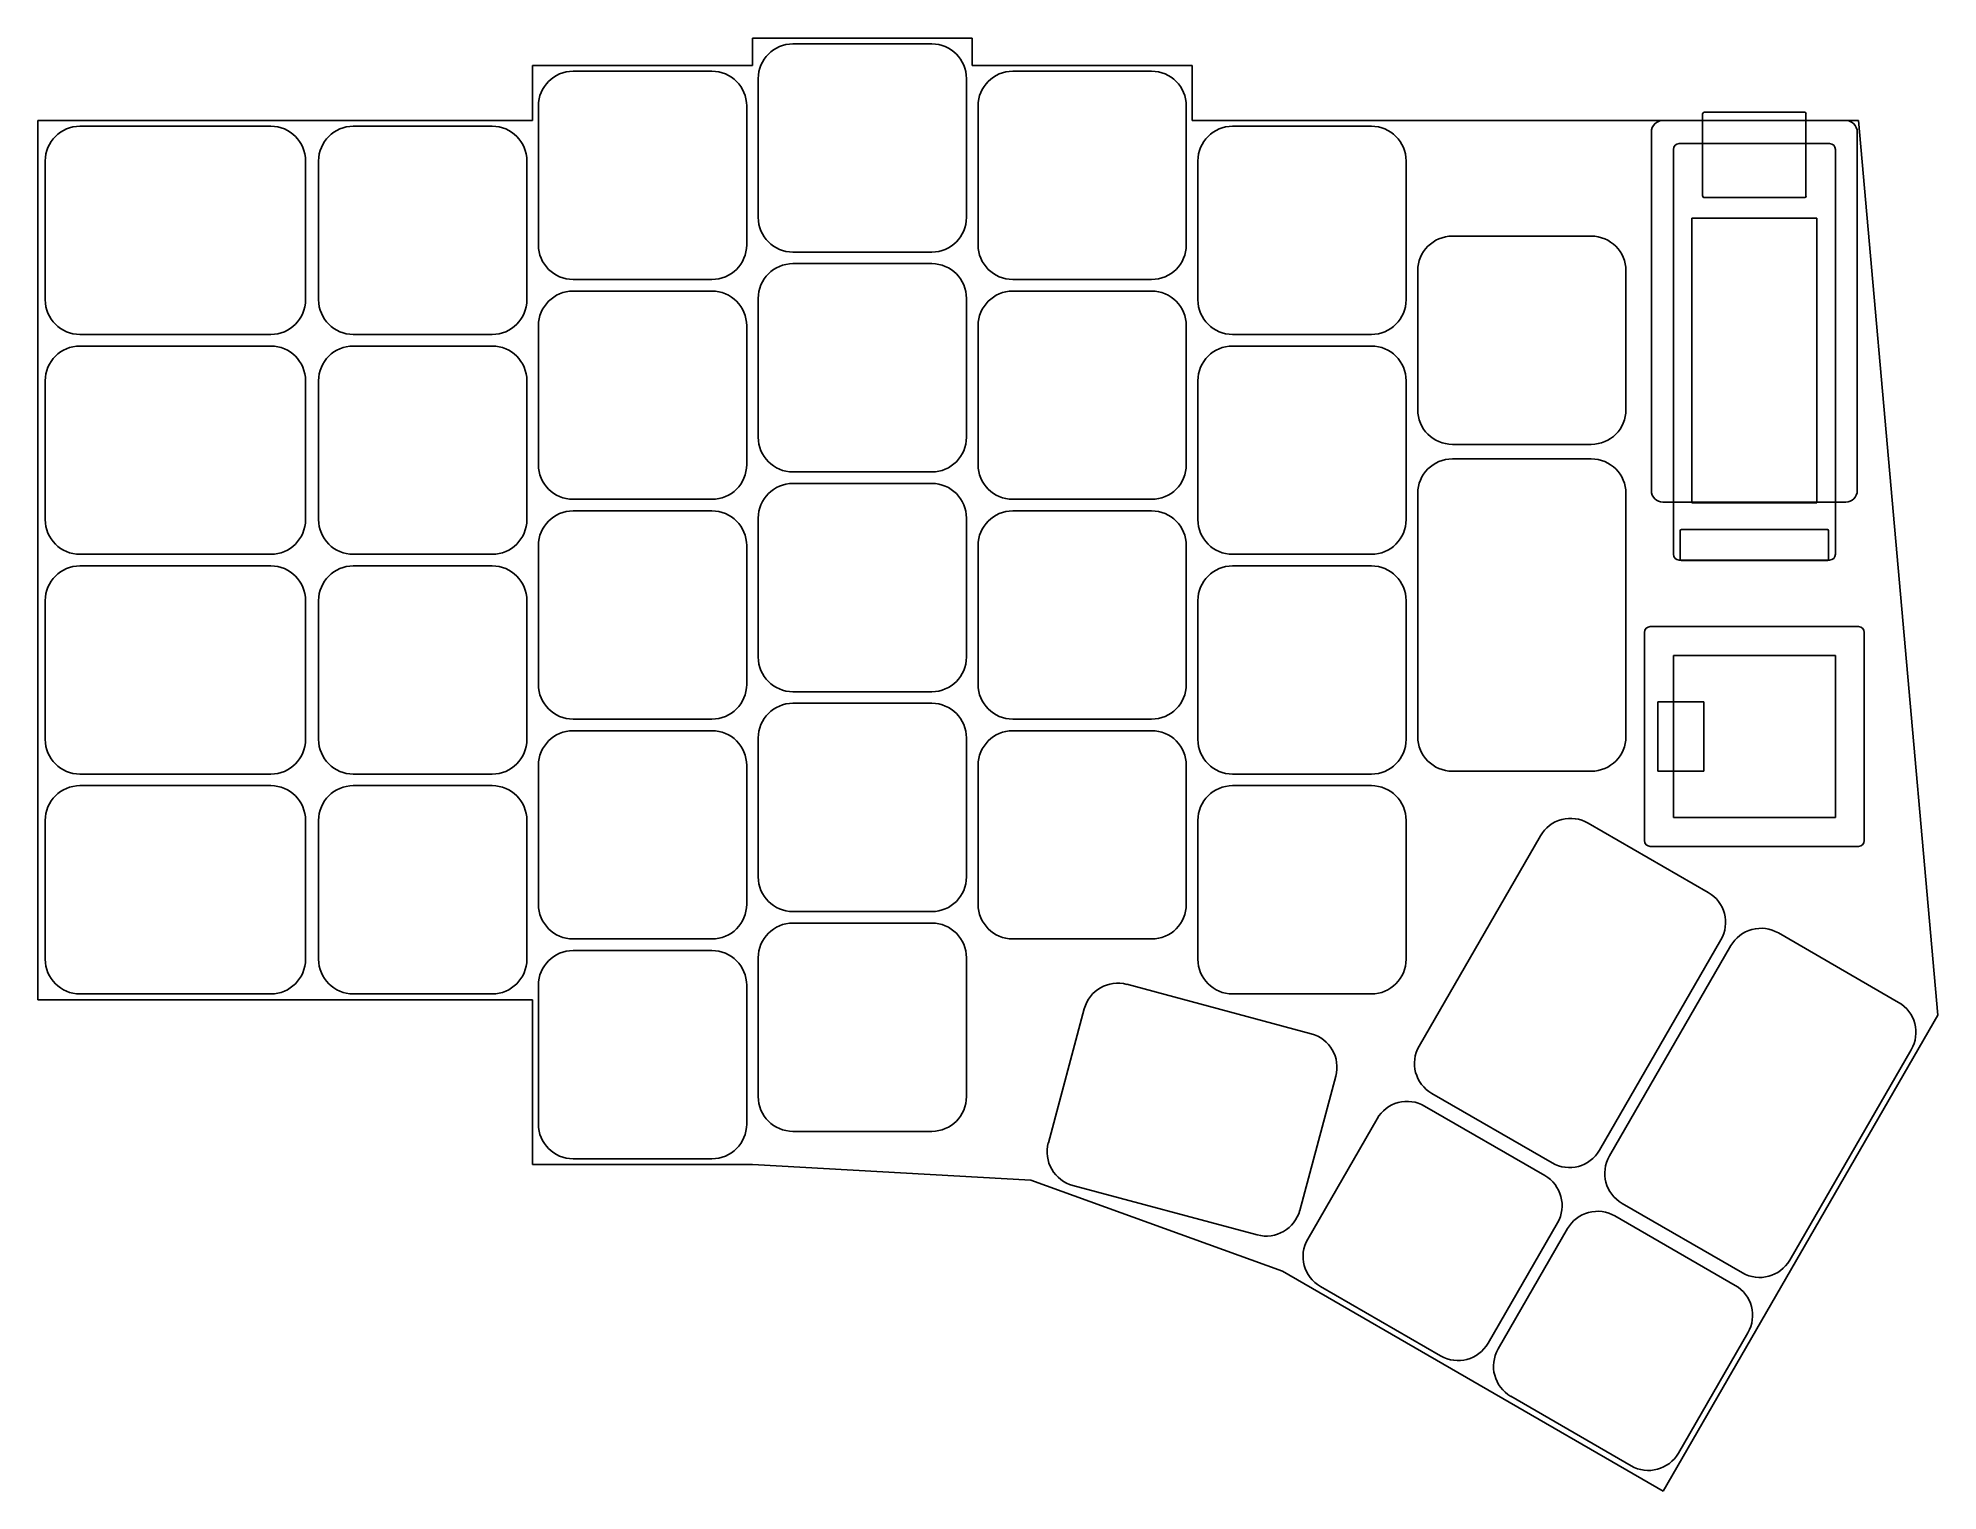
# Model space of a CAD drawing. Header units: millimetres. Extents: x 138 to 302, y -183 to -57.
import ezdxf

# ---------------------------------------------------------------- set-up
doc = ezdxf.new("R2010")
doc.units = ezdxf.units.MM

msp = doc.modelspace()

# ---------------------------------------------------------------- linework, layer by layer
at = {"linetype": 'CONTINUOUS'}
for p, q in [((218.88, -57.38), (199.88, -57.38)), ((199.88, -57.38), (199.88, -59.75)), ((218.88, -59.75), (218.88, -57.38)), ((215.38, -57.88), (203.38, -57.88)), ((199.88, -59.75), (180.88, -59.75)), ((180.88, -59.75), (180.88, -64.5)), ((196.38, -60.25), (184.38, -60.25)), ((237.88, -59.75), (218.88, -59.75)), ((234.38, -60.25), (222.38, -60.25)), ((237.88, -64.5), (237.88, -59.75)), ((200.38, -60.88), (200.38, -72.88)), ((218.38, -72.88), (218.38, -60.88)), ((181.38, -63.25), (181.38, -75.25)), ((199.38, -75.25), (199.38, -63.25)), ((219.38, -63.25), (219.38, -75.25)), ((237.38, -75.25), (237.38, -63.25)), ((282, -63.9), (282, -71.05)), ((290.85, -63.8), (282.11, -63.8)), ((290.94, -71.05), (290.94, -63.9)), ((138.12, -64.5), (180.88, -64.5)), ((138.12, -140.5), (138.12, -64.5)), ((158.25, -65), (141.75, -65)), ((177.38, -65), (165.38, -65)), ((237.88, -64.5), (295.48, -64.5)), ((253.38, -65), (241.38, -65)), ((277.58, -65.5), (277.58, -96.5)), ((295.37, -96.5), (295.37, -65.5)), ((295.48, -64.5), (302.35, -141.83)), ((279.48, -67), (279.48, -102)), ((292.98, -66.5), (279.98, -66.5)), ((293.48, -102), (293.48, -67)), ((138.75, -68), (138.75, -80)), ((161.25, -80), (161.25, -68)), ((162.38, -68), (162.38, -80)), ((180.38, -80), (180.38, -68)), ((238.38, -68), (238.38, -80)), ((256.38, -80), (256.38, -68)), ((282.11, -71.15), (290.85, -71.15)), ((291.88, -72.95), (281.07, -72.95)), ((281.07, -72.95), (281.07, -97.55)), ((291.88, -97.55), (291.88, -72.95)), ((272.38, -74.5), (260.38, -74.5)), ((203.38, -75.88), (215.38, -75.88)), ((215.38, -76.88), (203.38, -76.88)), ((184.38, -78.25), (196.38, -78.25)), ((222.38, -78.25), (234.38, -78.25)), ((257.38, -77.5), (257.38, -89.5)), ((275.38, -89.5), (275.38, -77.5)), ((196.38, -79.25), (184.38, -79.25)), ((200.38, -79.88), (200.38, -91.88)), ((218.38, -91.88), (218.38, -79.88)), ((234.38, -79.25), (222.38, -79.25)), ((141.75, -83), (158.25, -83)), ((165.38, -83), (177.38, -83)), ((181.38, -82.25), (181.38, -94.25)), ((199.38, -94.25), (199.38, -82.25)), ((219.38, -82.25), (219.38, -94.25)), ((237.38, -94.25), (237.38, -82.25)), ((241.38, -83), (253.38, -83)), ((158.25, -84), (141.75, -84)), ((177.38, -84), (165.38, -84)), ((253.38, -84), (241.38, -84)), ((138.75, -87), (138.75, -99)), ((161.25, -99), (161.25, -87)), ((162.38, -87), (162.38, -99)), ((180.38, -99), (180.38, -87)), ((238.38, -87), (238.38, -99)), ((256.38, -99), (256.38, -87)), ((260.38, -92.5), (272.38, -92.5)), ((203.38, -94.88), (215.38, -94.88)), ((272.38, -93.75), (260.38, -93.75)), ((215.38, -95.88), (203.38, -95.88)), ((257.38, -96.75), (257.38, -117.75)), ((275.38, -117.75), (275.38, -96.75)), ((184.38, -97.25), (196.38, -97.25)), ((196.38, -98.25), (184.38, -98.25)), ((222.38, -97.25), (234.38, -97.25)), ((234.38, -98.25), (222.38, -98.25)), ((278.58, -97.5), (294.37, -97.5)), ((281.07, -97.55), (291.88, -97.55)), ((200.38, -98.88), (200.38, -110.88)), ((218.38, -110.88), (218.38, -98.88)), ((280.06, -99.97), (280.06, -102.43)), ((292.79, -99.87), (280.17, -99.87)), ((292.88, -102.43), (292.88, -99.97)), ((181.38, -101.25), (181.38, -113.25)), ((199.38, -113.25), (199.38, -101.25)), ((219.38, -101.25), (219.38, -113.25)), ((237.38, -113.25), (237.38, -101.25)), ((141.75, -102), (158.25, -102)), ((158.25, -103), (141.75, -103)), ((165.38, -102), (177.38, -102)), ((177.38, -103), (165.38, -103)), ((241.38, -102), (253.38, -102)), ((253.38, -103), (241.38, -103)), ((279.98, -102.5), (292.98, -102.5)), ((280.17, -102.53), (292.79, -102.53)), ((138.75, -106), (138.75, -118)), ((161.25, -118), (161.25, -106)), ((162.38, -106), (162.38, -118)), ((180.38, -118), (180.38, -106)), ((238.38, -106), (238.38, -118)), ((256.38, -118), (256.38, -106)), ((295.48, -108.25), (277.48, -108.25)), ((276.98, -108.75), (276.98, -126.75)), ((295.98, -126.75), (295.98, -108.75)), ((293.48, -110.75), (279.48, -110.75)), ((279.48, -110.75), (279.48, -124.75)), ((293.48, -124.75), (293.48, -110.75)), ((203.38, -113.88), (215.38, -113.88)), ((215.38, -114.88), (203.38, -114.88)), ((282.12, -114.75), (278.12, -114.75)), ((278.12, -114.75), (278.12, -120.75)), ((282.12, -120.75), (282.12, -114.75)), ((184.38, -116.25), (196.38, -116.25)), ((222.38, -116.25), (234.38, -116.25)), ((196.38, -117.25), (184.38, -117.25)), ((200.38, -117.88), (200.38, -129.88)), ((218.38, -129.88), (218.38, -117.88)), ((234.38, -117.25), (222.38, -117.25)), ((141.75, -121), (158.25, -121)), ((165.38, -121), (177.38, -121)), ((181.38, -120.25), (181.38, -132.25)), ((199.38, -132.25), (199.38, -120.25)), ((219.38, -120.25), (219.38, -132.25)), ((237.38, -132.25), (237.38, -120.25)), ((241.38, -121), (253.38, -121)), ((260.38, -120.75), (272.38, -120.75)), ((278.12, -120.75), (282.12, -120.75)), ((158.25, -122), (141.75, -122)), ((177.38, -122), (165.38, -122)), ((253.38, -122), (241.38, -122)), ((279.48, -124.75), (293.48, -124.75)), ((138.75, -125), (138.75, -137)), ((161.25, -137), (161.25, -125)), ((162.38, -125), (162.38, -137)), ((180.38, -137), (180.38, -125)), ((238.38, -125), (238.38, -137)), ((256.38, -137), (256.38, -125)), ((268, -126.33), (257.5, -144.51)), ((282.49, -131.23), (272.1, -125.23)), ((277.48, -127.25), (295.48, -127.25)), ((203.38, -132.88), (215.38, -132.88)), ((215.38, -133.88), (203.38, -133.88)), ((184.38, -135.25), (196.38, -135.25)), ((196.38, -136.25), (184.38, -136.25)), ((222.38, -135.25), (234.38, -135.25)), ((273.09, -153.51), (283.59, -135.33)), ((284.45, -135.83), (273.95, -154.01)), ((298.94, -140.73), (288.55, -134.73)), ((200.38, -136.88), (200.38, -148.88)), ((218.38, -148.88), (218.38, -136.88)), ((181.38, -139.25), (181.38, -151.25)), ((199.38, -151.25), (199.38, -139.25)), ((248.17, -143.44), (232.24, -139.17)), ((138.12, -140.5), (180.88, -140.5)), ((141.75, -140), (158.25, -140)), ((165.38, -140), (177.38, -140)), ((180.88, -140.5), (180.88, -154.75)), ((241.38, -140), (253.38, -140)), ((228.56, -141.29), (225.46, -152.88)), ((278.6, -182.97), (302.35, -141.83)), ((289.54, -163.01), (300.04, -144.83)), ((247.19, -158.71), (250.29, -147.12)), ((258.6, -148.61), (268.99, -154.61)), ((253.87, -150.79), (247.87, -161.19)), ((268.36, -155.69), (257.97, -149.69)), ((203.38, -151.88), (215.38, -151.88)), ((184.38, -154.25), (196.38, -154.25)), ((180.88, -154.75), (199.88, -154.75)), ((223.95, -156.1), (199.88, -154.75)), ((245.69, -163.97), (223.95, -156.1)), ((227.58, -156.56), (243.51, -160.83)), ((284.82, -165.19), (274.43, -159.19)), ((275.05, -158.11), (285.44, -164.11)), ((263.46, -170.19), (269.46, -159.79)), ((270.33, -160.29), (264.33, -170.69)), ((245.69, -163.97), (278.6, -182.97)), ((248.97, -165.28), (259.36, -171.28)), ((279.92, -179.69), (285.92, -169.29)), ((265.43, -174.78), (275.82, -180.78))]:
    msp.add_line(p, q, dxfattribs=at)
for centre, radius, start, end in [((203.38, -60.88), 3, 90, 180), ((215.38, -60.88), 3, 0, 90), ((184.38, -63.25), 3, 90, 180), ((196.38, -63.25), 3, 0, 90), ((222.38, -63.25), 3, 90, 180), ((234.38, -63.25), 3, 0, 90), ((282.11, -63.9), 0.1, 90, 180), ((290.85, -63.9), 0.1, 0, 90), ((141.75, -68), 3, 90, 180), ((158.25, -68), 3, 0, 90), ((165.38, -68), 3, 90, 180), ((177.38, -68), 3, 0, 90), ((241.38, -68), 3, 90, 180), ((253.38, -68), 3, 0, 90), ((278.58, -65.5), 1, 90, 180), ((294.37, -65.5), 1, 0, 90), ((279.98, -67), 0.5, 90, 180), ((292.98, -67), 0.5, 0, 90), ((282.11, -71.05), 0.1, 180, 270), ((290.85, -71.05), 0.1, 270, 0), ((203.38, -72.88), 3, 180, 270), ((215.38, -72.88), 3, 270, 0), ((184.38, -75.25), 3, 180, 270), ((196.38, -75.25), 3, 270, 0), ((222.38, -75.25), 3, 180, 270), ((234.38, -75.25), 3, 270, 0), ((260.38, -77.5), 3, 90, 180), ((272.38, -77.5), 3, 0, 90), ((203.38, -79.88), 3, 90, 180), ((215.38, -79.88), 3, 0, 90), ((141.75, -80), 3, 180, 270), ((158.25, -80), 3, 270, 0), ((165.38, -80), 3, 180, 270), ((177.38, -80), 3, 270, 0), ((184.38, -82.25), 3, 90, 180), ((196.38, -82.25), 3, 0, 90), ((222.38, -82.25), 3, 90, 180), ((234.38, -82.25), 3, 0, 90), ((241.38, -80), 3, 180, 270), ((253.38, -80), 3, 270, 0), ((141.75, -87), 3, 90, 180), ((158.25, -87), 3, 0, 90), ((165.38, -87), 3, 90, 180), ((177.38, -87), 3, 0, 90), ((241.38, -87), 3, 90, 180), ((253.38, -87), 3, 0, 90), ((260.38, -89.5), 3, 180, 270), ((272.38, -89.5), 3, 270, 0), ((203.38, -91.88), 3, 180, 270), ((215.38, -91.88), 3, 270, 0), ((184.38, -94.25), 3, 180, 270), ((196.38, -94.25), 3, 270, 0), ((222.38, -94.25), 3, 180, 270), ((234.38, -94.25), 3, 270, 0), ((260.38, -96.75), 3, 90, 180), ((272.38, -96.75), 3, 0, 90), ((203.38, -98.88), 3, 90, 180), ((215.38, -98.88), 3, 0, 90), ((278.58, -96.5), 1, 180, 270), ((294.37, -96.5), 1, 270, 0), ((184.38, -101.25), 3, 90, 180), ((196.38, -101.25), 3, 0, 90), ((222.38, -101.25), 3, 90, 180), ((234.38, -101.25), 3, 0, 90), ((141.75, -99), 3, 180, 270), ((158.25, -99), 3, 270, 0), ((165.38, -99), 3, 180, 270), ((177.38, -99), 3, 270, 0), ((241.38, -99), 3, 180, 270), ((253.38, -99), 3, 270, 0), ((280.17, -99.97), 0.1, 90, 180), ((292.79, -99.97), 0.1, 0, 90), ((141.75, -106), 3, 90, 180), ((158.25, -106), 3, 0, 90), ((165.38, -106), 3, 90, 180), ((177.38, -106), 3, 0, 90), ((241.38, -106), 3, 90, 180), ((253.38, -106), 3, 0, 90), ((279.98, -102), 0.5, 180, 270), ((280.17, -102.43), 0.1, 180, 270), ((292.79, -102.43), 0.1, 270, 0), ((292.98, -102), 0.5, 270, 0), ((277.48, -108.75), 0.5, 90, 180), ((295.48, -108.75), 0.5, 0, 90), ((203.38, -110.88), 3, 180, 270), ((215.38, -110.88), 3, 270, 0), ((184.38, -113.25), 3, 180, 270), ((196.38, -113.25), 3, 270, 0), ((222.38, -113.25), 3, 180, 270), ((234.38, -113.25), 3, 270, 0), ((203.38, -117.88), 3, 90, 180), ((215.38, -117.88), 3, 0, 90), ((141.75, -118), 3, 180, 270), ((158.25, -118), 3, 270, 0), ((165.38, -118), 3, 180, 270), ((177.38, -118), 3, 270, 0), ((184.38, -120.25), 3, 90, 180), ((196.38, -120.25), 3, 0, 90), ((222.38, -120.25), 3, 90, 180), ((234.38, -120.25), 3, 0, 90), ((241.38, -118), 3, 180, 270), ((253.38, -118), 3, 270, 0), ((260.38, -117.75), 3, 180, 270), ((272.38, -117.75), 3, 270, 0), ((141.75, -125), 3, 90, 180), ((158.25, -125), 3, 0, 90), ((165.38, -125), 3, 90, 180), ((177.38, -125), 3, 0, 90), ((241.38, -125), 3, 90, 180), ((253.38, -125), 3, 0, 90), ((270.6, -127.83), 3, 60, 150), ((277.48, -126.75), 0.5, 180, 270), ((295.48, -126.75), 0.5, 270, 0), ((203.38, -129.88), 3, 180, 270), ((215.38, -129.88), 3, 270, 0), ((280.99, -133.83), 3, 330, 60), ((184.38, -132.25), 3, 180, 270), ((196.38, -132.25), 3, 270, 0), ((222.38, -132.25), 3, 180, 270), ((234.38, -132.25), 3, 270, 0), ((203.38, -136.88), 3, 90, 180), ((215.38, -136.88), 3, 0, 90), ((287.05, -137.33), 3, 60, 150), ((184.38, -139.25), 3, 90, 180), ((196.38, -139.25), 3, 0, 90), ((141.75, -137), 3, 180, 270), ((158.25, -137), 3, 270, 0), ((165.38, -137), 3, 180, 270), ((177.38, -137), 3, 270, 0), ((241.38, -137), 3, 180, 270), ((253.38, -137), 3, 270, 0), ((231.46, -142.07), 3, 75, 165), ((297.44, -143.33), 3, 330, 60), ((247.4, -146.34), 3, 345, 75), ((260.1, -146.01), 3, 150, 240), ((203.38, -148.88), 3, 180, 270), ((215.38, -148.88), 3, 270, 0), ((256.47, -152.29), 3, 60, 150), ((184.38, -151.25), 3, 180, 270), ((196.38, -151.25), 3, 270, 0), ((228.35, -153.66), 3, 165, 255), ((270.49, -152.01), 3, 240, 330), ((276.55, -155.51), 3, 150, 240), ((266.86, -158.29), 3, 330, 60), ((244.29, -157.93), 3, 255, 345), ((272.93, -161.79), 3, 60, 150), ((250.47, -162.69), 3, 150, 240), ((286.94, -161.51), 3, 240, 330), ((283.32, -167.79), 3, 330, 60), ((260.86, -168.69), 3, 240, 330), ((266.93, -172.19), 3, 150, 240), ((277.32, -178.19), 3, 240, 330)]:
    msp.add_arc(centre, radius, start, end, dxfattribs=at)

doc.saveas('drawing.dxf')
